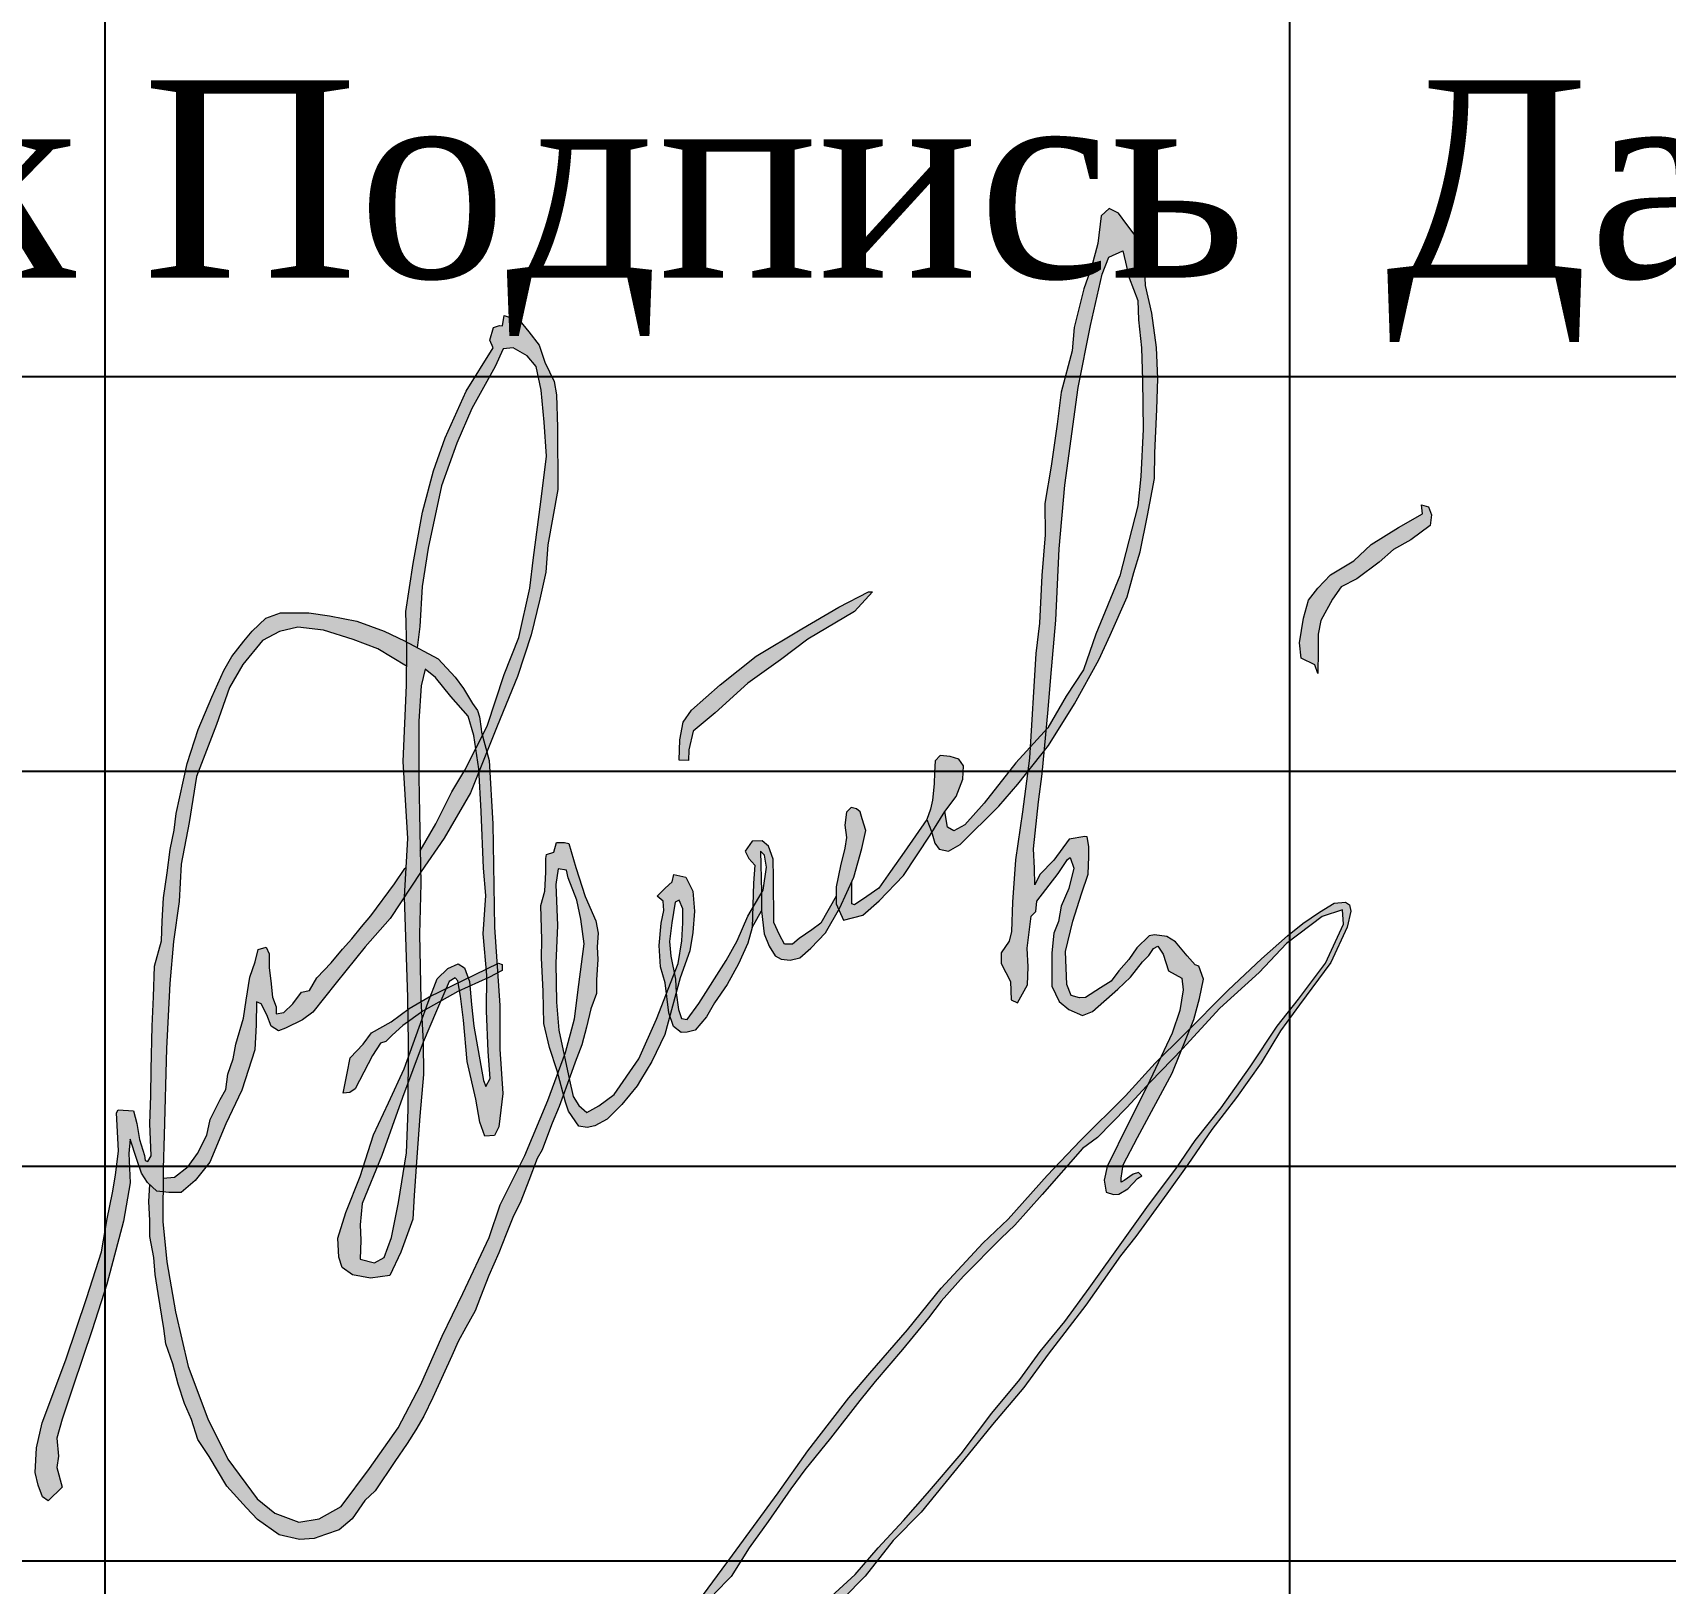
# Model space of a CAD drawing. Header units: millimetres. Extents: x 3380 to 11503, y -2610 to -1453.
# Drawn here: x 9680.41 to 9701.08, y -1730.09 to -1710.45 of the extents above; entities that cross this region are included whole.
import ezdxf
from ezdxf.enums import TextEntityAlignment as Align

# ---------------------------------------------------------------- set-up
doc = ezdxf.new("R2010")
doc.units = ezdxf.units.MM
doc.layers.add('ГЛ_Штамп', color=7, linetype='Continuous')
doc.layers.add('ГЛ_Штамп_Текст', color=7, linetype='Continuous')
doc.styles.add('ГеологияШтамп', font='times.ttf')

# ---------------------------------------------------------------- blocks, each defined once
blk = doc.blocks.new('ГЛ_форма3')
at = {"layer": 'ГЛ_Штамп'}
for p, q in [((-145, 55), (-145, 0)), ((-130, 55), (-130, 0)), ((-185, 30), (0, 30)), ((-185, 25), (-120, 25)), ((-185, 20), (-120, 20)), ((-185, 15), (-120, 15))]:
    blk.add_line(p, q, dxfattribs=at)
at = {"layer": 'ГЛ_Штамп_Текст', "style": 'ГеологияШтамп', "oblique": 0.8}
blk.add_text('№док', height=2.5, dxfattribs=at).set_placement((-149.993, 32.5), align=Align.MIDDLE_CENTER)
at = {"layer": 'ГЛ_Штамп_Текст', "style": 'ГеологияШтамп'}
for s, p in [('Подпись', (-137.537, 32.5)), ('Дата', (-125, 32.5))]:
    blk.add_text(s, height=2.5, dxfattribs=at).set_placement(p, align=Align.MIDDLE_CENTER)
at = {"layer": 'ГЛ_Штамп_Текст', "style": 'ГеологияШтамп', "flags": 8}
for tag, height, p in [('Проект', 4, (-60, 50)), ('НаимПроекта1', 3, (-60, 41)), ('НаимПроекта2', 3, (-60, 35)), ('Альбом1', 2.8, (-85.109, 27.5)), ('Альбом2', 2.8, (-85.109, 22.5)), ('СТ', 3, (-42.5, 20.252)), ('Лист', 3, (-27.5, 20.252)), ('Лис-в', 3, (-10, 20.252)), ('Альбом3', 2.8, (-85.109, 17.5)), ('НаимЛист1', 2.8, (-85.109, 12.5)), ('НаимЛист2', 2.8, (-85.109, 7.5)), ('НаимЛист3', 2.8, (-85.109, 2.5))]:
    blk.add_attdef(tag, text='', height=height, dxfattribs=at).set_placement(p, align=Align.MIDDLE_CENTER)
at = {"layer": 'ГЛ_Штамп_Текст', "style": 'ГеологияШтамп', "width": 0.9, "flags": 8}
for tag, p in [('Надпись1', (-184.365, 22.5)), ('ФИО_1', (-164.87, 22.5)), ('Надпись2', (-184.365, 17.5)), ('ФИО_2', (-164.87, 17.5)), ('Надпись3', (-184.365, 12.5)), ('ФИО_3', (-164.87, 12.5)), ('Надпись4', (-184.365, 7.5)), ('ФИО_4', (-164.87, 7.5)), ('Надпись5', (-184.365, 2.5)), ('ФИО_5', (-164.87, 2.5))]:
    blk.add_attdef(tag, text='', height=2.5, dxfattribs=at).set_placement(p, align=Align.MIDDLE_LEFT)

msp = doc.modelspace()

# ---------------------------------------------------------------- hatches: boundary and pattern name
at = {"lineweight": 0, "ltscale": 10}
h = msp.add_hatch(color=164, dxfattribs=at)
h.dxf.hatch_style = 1
h.paths.add_polyline_path([(9681.161, -1726.88), (9681.348, -1726.303), (9681.558, -1725.503), (9681.645, -1725.02), (9681.628, -1724.647), (9681.645, -1724.466), (9681.727, -1724.723), (9681.785, -1724.897), (9681.861, -1725.014), (9681.983, -1725.124), (9682.06, -1725.133), (9682.06, -1724.837), (9682.072, -1724.415), (9682.102, -1723.317), (9682.144, -1722.493), (9682.192, -1721.963), (9682.265, -1721.454), (9682.289, -1720.985), (9682.391, -1720.456), (9682.484, -1719.874), (9682.737, -1719.216), (9682.903, -1718.744), (9683.071, -1718.456), (9683.317, -1718.15), (9683.534, -1718.036), (9683.768, -1717.982), (9684.093, -1718.018), (9684.465, -1718.138), (9684.778, -1718.258), (9685.143, -1718.475), (9685.145, -1718.254), (9685.143, -1718.17), (9685.117, -1718.156), (9684.857, -1718.034), (9684.511, -1717.905), (9684.165, -1717.837), (9683.907, -1717.798), (9683.548, -1717.802), (9683.362, -1717.866), (9683.189, -1718.034), (9683.082, -1718.159), (9682.929, -1718.351), (9682.831, -1718.532), (9682.677, -1718.868), (9682.506, -1719.276), (9682.366, -1719.709), (9682.224, -1720.34), (9682.2, -1720.552), (9682.148, -1720.798), (9682.111, -1721.094), (9682.064, -1721.409), (9682.049, -1721.707), (9682.042, -1721.953), (9681.95, -1722.273), (9681.94, -1722.663), (9681.924, -1723.035), (9681.91, -1723.582), (9681.904, -1723.919), (9681.893, -1724.267), (9681.91, -1724.676), (9681.869, -1724.749), (9681.835, -1724.735), (9681.824, -1724.673), (9681.762, -1724.47), (9681.728, -1724.267), (9681.686, -1724.109), (9681.49, -1724.095), (9681.47, -1724.133), (9681.495, -1724.614), (9681.457, -1724.921), (9681.418, -1725.145), (9681.352, -1725.475), (9681.281, -1725.891), (9681.094, -1726.469), (9680.831, -1727.26), (9680.529, -1728.059), (9680.458, -1728.377), (9680.441, -1728.689), (9680.48, -1728.848), (9680.534, -1728.996), (9680.606, -1729.045), (9680.781, -1728.875), (9680.717, -1728.624), (9680.735, -1728.479), (9680.717, -1728.252), (9680.782, -1728.013), (9680.922, -1727.596)])
h.paths.add_polyline_path([(9682.216, -1726.651), (9682.108, -1726.019), (9682.059, -1725.508), (9682.06, -1725.133), (9681.983, -1725.124), (9681.892, -1725.042), (9681.881, -1725.257), (9681.892, -1725.496), (9681.892, -1725.7), (9681.943, -1725.964), (9681.958, -1726.18), (9681.997, -1726.419), (9682.07, -1726.864), (9682.097, -1727.057), (9682.182, -1727.311), (9682.251, -1727.569), (9682.333, -1727.814), (9682.418, -1728.018), (9682.499, -1728.269), (9682.642, -1728.484), (9682.867, -1728.859), (9683.118, -1729.133), (9683.257, -1729.283), (9683.53, -1729.476), (9683.789, -1729.537), (9683.974, -1729.522), (9684.117, -1729.472), (9684.291, -1729.414), (9684.453, -1729.275), (9684.615, -1729.044), (9684.746, -1728.921), (9684.994, -1728.549), (9685.152, -1728.321), (9685.26, -1728.148), (9685.36, -1727.975), (9685.476, -1727.739), (9685.715, -1727.209), (9685.797, -1727.028), (9685.893, -1726.85), (9686.013, -1726.638), (9686.078, -1726.461), (9686.182, -1726.191), (9686.31, -1725.904), (9686.403, -1725.668), (9686.488, -1725.456), (9686.588, -1725.252), (9686.692, -1724.99), (9686.797, -1724.711), (9686.859, -1724.599), (9686.928, -1724.421), (9686.986, -1724.263), (9687.075, -1724.051), (9687.13, -1723.898), (9687.059, -1723.626), (9686.931, -1723.975), (9686.641, -1724.671), (9686.327, -1725.297), (9686.189, -1725.712), (9685.857, -1726.419), (9685.592, -1726.961), (9685.321, -1727.581), (9685.036, -1728.12), (9684.675, -1728.637), (9684.313, -1729.118), (9684.036, -1729.275), (9683.777, -1729.317), (9683.476, -1729.203), (9683.253, -1729.022), (9682.879, -1728.52), (9682.626, -1728.008), (9682.379, -1727.347)])
h.paths.add_polyline_path([(9683.22, -1723.333), (9683.238, -1723.019), (9683.243, -1722.728), (9683.302, -1722.751), (9683.372, -1722.891), (9683.43, -1723.036), (9683.523, -1723.095), (9683.611, -1723.06), (9683.826, -1722.955), (9683.956, -1722.859), (9684.253, -1722.487), (9684.62, -1722.032), (9684.935, -1721.671), (9685.117, -1721.394), (9685.137, -1721.019), (9685.122, -1721.037), (9684.989, -1721.232), (9684.691, -1721.639), (9684.57, -1721.776), (9684.449, -1721.928), (9684.332, -1722.06), (9684.188, -1722.232), (9684.005, -1722.423), (9683.915, -1722.582), (9683.814, -1722.606), (9683.704, -1722.75), (9683.587, -1722.863), (9683.49, -1722.878), (9683.49, -1722.789), (9683.447, -1722.668), (9683.423, -1722.461), (9683.404, -1722.294), (9683.404, -1722.119), (9683.365, -1722.033), (9683.264, -1722.064), (9683.224, -1722.221), (9683.158, -1722.416), (9683.111, -1722.704), (9683.08, -1722.934), (9682.98, -1723.262), (9682.946, -1723.447), (9682.88, -1723.644), (9682.853, -1723.835), (9682.783, -1723.963), (9682.658, -1724.216), (9682.615, -1724.414), (9682.495, -1724.648), (9682.378, -1724.811), (9682.205, -1724.947), (9682.06, -1724.959), (9682.06, -1725.133), (9682.135, -1725.142), (9682.287, -1725.142), (9682.467, -1724.99), (9682.654, -1724.758), (9682.853, -1724.271), (9683.057, -1723.846)], flags=17)
h.paths.add_polyline_path([(9685.299, -1719.881), (9685.299, -1719.454), (9685.299, -1719.17), (9685.329, -1718.725), (9685.376, -1718.512), (9685.507, -1718.618), (9685.702, -1718.861), (9685.922, -1719.11), (9685.993, -1719.353), (9686.018, -1719.517), (9686.102, -1719.352), (9686.091, -1719.312), (9686.089, -1719.27), (9686.065, -1719.119), (9686.04, -1719.037), (9685.978, -1718.948), (9685.863, -1718.757), (9685.757, -1718.613), (9685.544, -1718.383), (9685.143, -1718.17), (9685.145, -1718.254), (9685.14, -1718.714), (9685.099, -1719.683), (9685.157, -1720.656), (9685.117, -1721.394), (9685.32, -1721.084), (9685.305, -1720.337)])
h.paths.add_polyline_path([(9686.691, -1714.24), (9686.575, -1714.101), (9686.377, -1714.036), (9686.359, -1714.165), (9686.318, -1714.159), (9686.243, -1714.188), (9686.196, -1714.345), (9686.237, -1714.444), (9685.899, -1714.991), (9685.63, -1715.582), (9685.484, -1716.002), (9685.344, -1716.526), (9685.227, -1717.174), (9685.134, -1717.785), (9685.143, -1718.17), (9685.278, -1718.242), (9685.309, -1717.973), (9685.339, -1717.468), (9685.417, -1716.982), (9685.586, -1716.193), (9685.778, -1715.652), (9685.97, -1715.214), (9686.265, -1714.68), (9686.367, -1714.457), (9686.493, -1714.445), (9686.668, -1714.547), (9686.782, -1714.68), (9686.848, -1714.98), (9686.884, -1715.384), (9686.914, -1715.816), (9686.842, -1716.393), (9686.751, -1717.099), (9686.703, -1717.489), (9686.565, -1718.113), (9686.379, -1718.582), (9686.162, -1719.234), (9686.102, -1719.352), (9686.158, -1719.561), (9686.289, -1719.236), (9686.545, -1718.607), (9686.72, -1718.077), (9686.831, -1717.626), (9686.907, -1717.283), (9686.93, -1716.939), (9687.059, -1716.238), (9687.053, -1715.451), (9687.041, -1715.038), (9687.012, -1714.869), (9686.895, -1714.625), (9686.82, -1714.409)])
h.paths.add_polyline_path([(9686.06, -1719.805), (9686.058, -1719.774), (9686.018, -1719.517), (9685.879, -1719.792), (9685.717, -1720.068), (9685.513, -1720.471), (9685.314, -1720.813), (9685.32, -1721.084), (9685.326, -1721.074), (9685.618, -1720.655), (9685.95, -1720.078)], flags=17)
h.paths.add_polyline_path([(9686.102, -1719.352), (9686.018, -1719.517), (9686.058, -1719.774), (9686.06, -1719.805), (9686.158, -1719.561)])
h.paths.add_polyline_path([(9686.235, -1720.473), (9686.187, -1719.669), (9686.158, -1719.561), (9686.06, -1719.805), (9686.088, -1720.316), (9686.117, -1721.035), (9686.147, -1721.379), (9686.111, -1721.864), (9686.152, -1722.312), (9686.288, -1722.246), (9686.257, -1721.779)])
h.paths.add_polyline_path([(9685.305, -1721.869), (9685.323, -1721.229), (9685.32, -1721.084), (9685.117, -1721.394), (9685.116, -1721.398), (9685.157, -1722.67), (9685.16, -1722.819), (9685.175, -1722.809), (9685.324, -1722.723), (9685.323, -1722.701)])
h.paths.add_polyline_path([(9685.096, -1723.028), (9685.164, -1722.979), (9685.16, -1722.819), (9684.947, -1722.98), (9684.699, -1723.119), (9684.592, -1723.264), (9684.428, -1723.437), (9684.389, -1723.631), (9684.338, -1723.884), (9684.424, -1723.876), (9684.491, -1723.829), (9684.71, -1723.406), (9684.814, -1723.251), (9684.881, -1723.227), (9684.961, -1723.147)])
h.paths.add_polyline_path([(9685.332, -1722.856), (9685.324, -1722.723), (9685.175, -1722.809), (9685.16, -1722.819), (9685.164, -1722.979)])
h.paths.add_polyline_path([(9685.417, -1722.731), (9685.446, -1722.654), (9685.428, -1722.663), (9685.324, -1722.723), (9685.332, -1722.856), (9685.347, -1722.845), (9685.383, -1722.825)])
h.paths.add_polyline_path([(9685.642, -1722.559), (9685.446, -1722.654), (9685.417, -1722.731), (9685.383, -1722.825), (9685.574, -1722.718)])
h.paths.add_polyline_path([(9685.681, -1722.469), (9685.758, -1722.421), (9685.79, -1722.461), (9685.795, -1722.485), (9685.921, -1722.424), (9685.874, -1722.298), (9685.797, -1722.245), (9685.666, -1722.304), (9685.53, -1722.435), (9685.446, -1722.654), (9685.642, -1722.559)])
h.paths.add_polyline_path([(9685.939, -1722.47), (9685.921, -1722.424), (9685.795, -1722.485), (9685.814, -1722.585), (9685.944, -1722.527)])
h.paths.add_polyline_path([(9686.158, -1722.431), (9686.159, -1722.388), (9686.152, -1722.312), (9685.921, -1722.424), (9685.939, -1722.47), (9685.944, -1722.527)])
h.paths.add_polyline_path([(9686.288, -1722.246), (9686.152, -1722.312), (9686.159, -1722.388), (9686.158, -1722.431), (9686.182, -1722.42), (9686.296, -1722.36)])
h.paths.add_polyline_path([(9686.353, -1722.253), (9686.306, -1722.237), (9686.288, -1722.246), (9686.296, -1722.36), (9686.353, -1722.329)])
h.paths.add_polyline_path([(9685.814, -1722.585), (9685.795, -1722.485), (9685.642, -1722.559), (9685.574, -1722.718), (9685.792, -1722.595)])
h.paths.add_polyline_path([(9685.337, -1722.953), (9685.332, -1722.856), (9685.164, -1722.979), (9685.169, -1723.253), (9685.168, -1723.423)])
h.paths.add_polyline_path([(9685.354, -1723.239), (9685.337, -1722.953), (9685.168, -1723.423), (9685.166, -1723.746)])
h.paths.add_polyline_path([(9685.521, -1722.839), (9685.574, -1722.718), (9685.383, -1722.825), (9685.337, -1722.953), (9685.354, -1723.239)])
h.paths.add_polyline_path([(9686.363, -1723.889), (9686.323, -1723.325), (9686.323, -1722.771), (9686.296, -1722.36), (9686.182, -1722.42), (9686.158, -1722.431), (9686.153, -1722.839), (9686.177, -1723.354), (9686.2, -1723.698), (9686.147, -1723.799), (9686.117, -1723.722), (9685.993, -1723.033), (9685.963, -1722.761), (9685.944, -1722.527), (9685.814, -1722.585), (9685.827, -1722.654), (9685.862, -1722.958), (9685.908, -1723.481), (9686.018, -1723.958), (9686.07, -1724.251), (9686.133, -1724.429), (9686.254, -1724.418), (9686.311, -1724.308)])
h.paths.add_polyline_path([(9685.238, -1725.178), (9685.273, -1724.693), (9685.309, -1724.173), (9685.355, -1723.645), (9685.354, -1723.239), (9685.166, -1723.746), (9685.163, -1724.094), (9685.14, -1724.641), (9685.041, -1725.27), (9684.953, -1725.712), (9684.86, -1725.963), (9684.738, -1726.033), (9684.557, -1725.986), (9684.563, -1725.747), (9684.557, -1725.549), (9684.58, -1725.282), (9684.831, -1724.674), (9685.093, -1723.94), (9685.166, -1723.746), (9685.168, -1723.423), (9685.113, -1723.575), (9684.912, -1724.007), (9684.723, -1724.409), (9684.557, -1724.938), (9684.373, -1725.393), (9684.272, -1725.718), (9684.284, -1725.961), (9684.326, -1726.091), (9684.456, -1726.186), (9684.687, -1726.227), (9684.93, -1726.191), (9685.072, -1725.896), (9685.22, -1725.479)])
h.paths.add_polyline_path([(9687.546, -1722.448), (9687.565, -1722.19), (9687.557, -1722.028), (9687.569, -1721.859), (9687.538, -1721.701), (9687.402, -1721.394), (9687.287, -1721.024), (9687.198, -1720.723), (9687.144, -1720.708), (9687.04, -1720.708), (9687.009, -1720.831), (9686.916, -1720.862), (9686.905, -1720.912), (9686.905, -1721.083), (9686.893, -1721.326), (9686.843, -1721.507), (9686.855, -1721.941), (9686.851, -1722.168), (9686.87, -1722.597), (9686.882, -1723.002), (9686.951, -1723.306), (9687.051, -1723.599), (9687.059, -1723.626), (9687.138, -1723.409), (9687.07, -1723.087), (9687.04, -1722.729), (9687.033, -1722.236), (9687.052, -1721.761), (9687.033, -1721.241), (9687.063, -1721.041), (9687.169, -1721.06), (9687.19, -1721.157), (9687.298, -1721.439), (9687.347, -1721.68), (9687.389, -1721.993), (9687.322, -1722.507), (9687.268, -1722.941), (9687.153, -1723.368), (9687.138, -1723.409), (9687.2, -1723.702), (9687.229, -1723.622), (9687.275, -1723.491), (9687.36, -1723.271), (9687.422, -1723.048), (9687.476, -1722.814), (9687.546, -1722.622)])
h.paths.add_polyline_path([(9687.138, -1723.409), (9687.059, -1723.626), (9687.13, -1723.898), (9687.2, -1723.702)])
h.paths.add_polyline_path([(9687.866, -1724.025), (9688.063, -1723.791), (9688.106, -1723.718), (9688.248, -1723.483), (9688.414, -1723.14), (9688.477, -1722.908), (9688.462, -1722.865), (9688.432, -1722.621), (9688.305, -1722.947), (9688.085, -1723.449), (9687.771, -1723.899), (9687.578, -1724.043), (9687.423, -1724.126), (9687.325, -1724.039), (9687.253, -1723.925), (9687.204, -1723.718), (9687.2, -1723.702), (9687.13, -1723.898), (9687.156, -1723.998), (9687.191, -1724.113), (9687.322, -1724.302), (9687.43, -1724.318), (9687.526, -1724.298), (9687.681, -1724.214)])
h.paths.add_polyline_path([(9688.546, -1722.438), (9688.531, -1722.365), (9688.432, -1722.621), (9688.462, -1722.865), (9688.477, -1722.908), (9688.557, -1722.61)])
h.paths.add_polyline_path([(9688.766, -1721.326), (9688.677, -1721.149), (9688.527, -1721.114), (9688.504, -1721.207), (9688.415, -1721.288), (9688.315, -1721.388), (9688.392, -1721.45), (9688.4, -1721.569), (9688.365, -1721.731), (9688.342, -1722.014), (9688.357, -1722.283), (9688.415, -1722.484), (9688.432, -1722.621), (9688.531, -1722.365), (9688.489, -1722.149), (9688.47, -1721.963), (9688.5, -1721.728), (9688.542, -1721.466), (9688.595, -1721.439), (9688.641, -1721.549), (9688.641, -1721.724), (9688.629, -1721.952), (9688.58, -1722.241), (9688.531, -1722.365), (9688.546, -1722.438), (9688.557, -1722.61), (9688.608, -1722.421), (9688.728, -1722.082), (9688.766, -1721.85), (9688.789, -1721.577)])
h.paths.add_polyline_path([(9689.203, -1722.506), (9689.346, -1722.244), (9689.461, -1721.982), (9689.519, -1721.785), (9689.526, -1721.534), (9689.462, -1721.64), (9689.329, -1721.956), (9689.188, -1722.203), (9688.842, -1722.749), (9688.694, -1722.951), (9688.622, -1722.939), (9688.584, -1722.822), (9688.557, -1722.61), (9688.477, -1722.908), (9688.523, -1723.039), (9688.62, -1723.116), (9688.697, -1723.112), (9688.797, -1723.085), (9688.94, -1722.915), (9689.04, -1722.738)])
h.paths.add_polyline_path([(9689.625, -1720.819), (9689.674, -1720.868), (9689.701, -1721.02), (9689.659, -1721.313), (9689.636, -1721.351), (9689.636, -1721.576), (9689.671, -1721.865), (9689.735, -1722.021), (9689.809, -1722.142), (9689.886, -1722.187), (9690, -1722.199), (9690.122, -1722.171), (9690.26, -1722.049), (9690.447, -1721.851), (9690.613, -1721.557), (9690.58, -1721.487), (9690.58, -1721.388), (9690.385, -1721.73), (9690.273, -1721.815), (9690.114, -1721.923), (9690.03, -1721.996), (9689.929, -1721.996), (9689.864, -1721.877), (9689.79, -1721.723), (9689.786, -1721.156), (9689.785, -1720.92), (9689.724, -1720.755), (9689.643, -1720.689), (9689.519, -1720.693), (9689.43, -1720.82), (9689.477, -1720.913), (9689.55, -1720.997), (9689.535, -1721.225), (9689.526, -1721.534), (9689.636, -1721.351), (9689.636, -1721.332)])
h.paths.add_polyline_path([(9690.905, -1720.786), (9690.958, -1720.557), (9690.912, -1720.408), (9690.886, -1720.321), (9690.84, -1720.283), (9690.771, -1720.267), (9690.71, -1720.324), (9690.691, -1720.488), (9690.71, -1720.644), (9690.691, -1720.782), (9690.634, -1721.006), (9690.58, -1721.27), (9690.58, -1721.487), (9690.613, -1721.557), (9690.626, -1721.534), (9690.806, -1721.149)])
h.paths.add_polyline_path([(9691.126, -1721.446), (9691.432, -1721.126), (9691.772, -1720.614), (9691.791, -1720.583), (9691.787, -1720.571), (9691.73, -1720.419), (9691.443, -1720.832), (9691.271, -1721.078), (9691.123, -1721.287), (9690.969, -1721.391), (9690.815, -1721.496), (9690.778, -1721.484), (9690.778, -1721.207), (9690.626, -1721.534), (9690.613, -1721.557), (9690.676, -1721.694), (9690.92, -1721.629)])
h.paths.add_polyline_path([(9692.184, -1719.908), (9692.192, -1719.736), (9692.135, -1719.652), (9692.024, -1719.618), (9691.898, -1719.607), (9691.833, -1719.675), (9691.825, -1719.824), (9691.822, -1719.965), (9691.799, -1720.171), (9691.776, -1720.285), (9691.73, -1720.419), (9691.787, -1720.571), (9691.791, -1720.583), (9691.959, -1720.316), (9692.1, -1720.125)])
h.paths.add_polyline_path([(9692.642, -1720.247), (9692.883, -1719.969), (9693.008, -1719.809), (9693.03, -1719.639), (9693.038, -1719.499), (9692.856, -1719.699), (9692.453, -1720.209), (9692.208, -1720.484), (9692.07, -1720.562), (9691.992, -1720.513), (9691.959, -1720.316), (9691.791, -1720.583), (9691.829, -1720.716), (9691.886, -1720.792), (9692.005, -1720.819), (9692.15, -1720.735)])
h.paths.add_polyline_path([(9693.24, -1719.278), (9693.038, -1719.499), (9693.03, -1719.639), (9693.008, -1719.809), (9693.216, -1719.546)])
h.paths.add_polyline_path([(9694.262, -1712.88), (9694.155, -1712.738), (9694.037, -1712.681), (9693.934, -1712.773), (9693.892, -1713.123), (9693.812, -1713.421), (9693.716, -1713.695), (9693.594, -1714.185), (9693.567, -1714.482), (9693.43, -1715.007), (9693.38, -1715.411), (9693.303, -1715.941), (9693.223, -1716.416), (9693.229, -1716.813), (9693.187, -1717.328), (9693.156, -1717.931), (9693.107, -1718.315), (9693.038, -1719.499), (9693.24, -1719.278), (9693.263, -1719.023), (9693.3, -1718.613), (9693.361, -1717.891), (9693.406, -1716.99), (9693.475, -1716.185), (9693.643, -1714.945), (9693.8, -1714.16), (9693.947, -1713.51), (9694.035, -1713.294), (9694.212, -1713.216), (9694.291, -1713.559), (9694.399, -1713.844), (9694.409, -1714.089), (9694.448, -1714.443), (9694.458, -1714.855), (9694.468, -1715.473), (9694.438, -1716.072), (9694.399, -1716.445), (9694.173, -1717.333), (9693.868, -1718.069), (9693.711, -1718.521), (9693.495, -1718.855), (9693.259, -1719.257), (9693.24, -1719.278), (9693.216, -1719.546), (9693.269, -1719.48), (9693.597, -1718.952), (9693.907, -1718.395), (9694.048, -1718.082), (9694.266, -1717.596), (9694.35, -1717.291), (9694.43, -1717.028), (9694.522, -1716.569), (9694.613, -1716.099), (9694.617, -1715.775), (9694.64, -1715.225), (9694.652, -1714.831), (9694.636, -1714.439), (9694.579, -1714.006), (9694.499, -1713.656), (9694.484, -1713.357), (9694.404, -1713.071)])
h.paths.add_polyline_path([(9696.865, -1717.627), (9696.975, -1717.472), (9697.174, -1717.37), (9697.457, -1717.158), (9697.637, -1716.997), (9697.856, -1716.875), (9698.1, -1716.695), (9698.12, -1716.56), (9698.081, -1716.457), (9697.991, -1716.432), (9698.004, -1716.547), (9697.702, -1716.721), (9697.354, -1716.935), (9697.135, -1717.14), (9696.839, -1717.32), (9696.678, -1717.487), (9696.562, -1717.641), (9696.498, -1717.866), (9696.447, -1718.181), (9696.466, -1718.374), (9696.64, -1718.457), (9696.678, -1718.567), (9696.685, -1718.282), (9696.685, -1718.07), (9696.717, -1717.897)])
h.paths.add_polyline_path([(9689.877, -1718.396), (9690.223, -1718.133), (9690.812, -1717.782), (9691.043, -1717.532), (9690.991, -1717.532), (9690.614, -1717.73), (9690.145, -1718.001), (9689.569, -1718.347), (9689.114, -1718.711), (9688.749, -1719.031), (9688.646, -1719.185), (9688.602, -1719.408), (9688.595, -1719.664), (9688.711, -1719.669), (9688.718, -1719.534), (9688.769, -1719.298), (9689.051, -1719.067), (9689.461, -1718.69)])
h.paths.add_polyline_path([(9693.122, -1721.453), (9693.392, -1721.102), (9693.508, -1720.925), (9693.545, -1720.9), (9693.588, -1721.035), (9693.527, -1721.292), (9693.429, -1721.513), (9693.398, -1721.709), (9693.337, -1721.856), (9693.312, -1722.107), (9693.312, -1722.529), (9693.405, -1722.721), (9693.527, -1722.825), (9693.699, -1722.898), (9693.828, -1722.849), (9694.146, -1722.568), (9694.306, -1722.415), (9694.459, -1722.219), (9694.539, -1722.139), (9694.6, -1722.053), (9694.655, -1722.023), (9694.723, -1722.121), (9694.79, -1722.335), (9694.956, -1722.427), (9694.974, -1722.574), (9694.931, -1722.837), (9694.833, -1723.125), (9694.52, -1723.794), (9694.287, -1724.254), (9694.011, -1724.813), (9693.974, -1724.984), (9693.999, -1725.138), (9694.091, -1725.168), (9694.158, -1725.162), (9694.275, -1725.095), (9694.397, -1724.966), (9694.452, -1724.929), (9694.41, -1724.887), (9694.342, -1724.911), (9694.226, -1724.991), (9694.189, -1725.009), (9694.189, -1724.96), (9694.213, -1724.789), (9694.397, -1724.446), (9694.833, -1723.63), (9695.109, -1722.95), (9695.183, -1722.685), (9695.232, -1722.44), (9695.171, -1722.274), (9695.128, -1722.256), (9695.024, -1722.146), (9694.876, -1721.968), (9694.766, -1721.901), (9694.613, -1721.876), (9694.545, -1721.889), (9694.386, -1722.042), (9694.288, -1722.189), (9694.159, -1722.336), (9694.061, -1722.464), (9693.926, -1722.55), (9693.736, -1722.672), (9693.663, -1722.678), (9693.558, -1722.648), (9693.503, -1722.507), (9693.485, -1722.091), (9693.576, -1721.703), (9693.687, -1721.36), (9693.772, -1721.109), (9693.779, -1720.888), (9693.779, -1720.76), (9693.76, -1720.637), (9693.729, -1720.631), (9693.533, -1720.668), (9693.337, -1720.931), (9693.159, -1721.115), (9693.098, -1721.244), (9693.092, -1721.035), (9693.08, -1720.79), (9693.141, -1720.194), (9693.19, -1719.839), (9693.216, -1719.546), (9693.008, -1719.809), (9692.942, -1720.322), (9692.852, -1720.929), (9692.815, -1721.463), (9692.803, -1721.837), (9692.772, -1721.959), (9692.668, -1722.106), (9692.668, -1722.241), (9692.79, -1722.468), (9692.797, -1722.702), (9692.876, -1722.739), (9693.005, -1722.512), (9693.011, -1722.285), (9692.999, -1722.047), (9693.048, -1721.642), (9693.109, -1721.581)])
h = msp.add_hatch(color=164, dxfattribs=at)
h.dxf.hatch_style = 1
h.paths.add_polyline_path([(9689.636, -1721.351), (9689.526, -1721.534), (9689.519, -1721.785), (9689.636, -1721.576)])
at = {"lineweight": 20, "true_color": 0x22346e}
h = msp.add_hatch(color=159, dxfattribs=at)
h.dxf.hatch_style = 1
h.paths.add_polyline_path([(9689.512, -1731.487), (9689.915, -1731.112), (9690.39, -1730.565), (9690.95, -1730.002), (9691.302, -1729.548), (9691.656, -1729.188), (9692.254, -1728.458), (9692.561, -1728.078), (9692.956, -1727.612), (9693.265, -1727.19), (9693.74, -1726.57), (9694.18, -1725.943), (9694.373, -1725.697), (9694.766, -1725.16), (9695.035, -1724.785), (9695.335, -1724.344), (9695.651, -1723.939), (9695.96, -1723.501), (9696.207, -1723.095), (9696.447, -1722.765), (9696.844, -1722.228), (9697.051, -1721.783), (9697.095, -1721.579), (9697.078, -1721.498), (9697.031, -1721.464), (9696.884, -1721.476), (9696.701, -1721.589), (9696.49, -1721.734), (9696.294, -1721.891), (9695.964, -1722.181), (9695.545, -1722.58), (9694.982, -1723.144), (9694.618, -1723.504), (9694.245, -1723.915), (9693.675, -1724.482), (9693.252, -1724.928), (9692.758, -1725.477), (9692.439, -1725.785), (9691.91, -1726.353), (9691.486, -1726.88), (9691.007, -1727.429), (9690.74, -1727.742), (9690.222, -1728.414), (9689.849, -1728.943), (9689.268, -1729.736), (9688.389, -1730.923), (9688.17, -1731.21), (9688.174, -1731.251), (9688.164, -1731.391), (9688.18, -1731.368), (9688.513, -1730.975), (9688.737, -1730.635), (9689.035, -1730.223), (9689.253, -1730.003), (9689.48, -1729.642), (9689.722, -1729.307), (9690.008, -1728.896), (9690.183, -1728.654), (9690.508, -1728.252), (9690.881, -1727.777), (9691.073, -1727.533), (9691.419, -1727.128), (9691.75, -1726.727), (9691.91, -1726.517), (9692.192, -1726.201), (9692.672, -1725.718), (9692.845, -1725.553), (9693.188, -1725.167), (9693.698, -1724.583), (9693.889, -1724.444), (9694.262, -1724.064), (9694.561, -1723.738), (9694.966, -1723.321), (9695.44, -1722.806), (9695.935, -1722.354), (9696.282, -1721.989), (9696.734, -1721.646), (9696.993, -1721.561), (9697.006, -1721.742), (9696.777, -1722.237), (9696.436, -1722.691), (9696.164, -1723.036), (9695.823, -1723.548), (9695.456, -1724.067), (9695.128, -1724.481), (9694.88, -1724.842), (9694.534, -1725.301), (9694.238, -1725.716), (9693.785, -1726.353), (9693.474, -1726.776), (9693.164, -1727.155), (9692.906, -1727.509), (9692.554, -1727.934), (9692.163, -1728.449), (9691.736, -1728.951), (9691.433, -1729.294), (9691.111, -1729.643), (9690.82, -1729.978), (9690.519, -1730.259), (9690.218, -1730.594), (9689.984, -1730.879), (9689.697, -1731.214), (9689.315, -1731.532), (9689.089, -1731.782), (9688.785, -1732.133), (9688.358, -1732.609), (9688.089, -1732.872), (9687.791, -1733.178), (9687.54, -1733.467), (9687.325, -1733.685), (9687.08, -1733.911), (9687.035, -1733.956), (9687.156, -1733.945), (9687.222, -1733.928), (9687.346, -1733.802), (9687.558, -1733.594), (9687.999, -1733.131), (9688.32, -1732.806), (9688.955, -1732.13)])

# ---------------------------------------------------------------- linework, layer by layer
at = {"color": 164, "lineweight": 0, "ltscale": 10}
for points in [[(9685.143, -1718.475), (9684.778, -1718.258), (9684.465, -1718.138), (9684.093, -1718.018), (9683.768, -1717.982), (9683.534, -1718.036), (9683.317, -1718.15), (9683.071, -1718.456), (9682.903, -1718.744), (9682.737, -1719.216), (9682.484, -1719.874), (9682.391, -1720.456), (9682.289, -1720.985), (9682.265, -1721.454), (9682.192, -1721.963), (9682.144, -1722.493), (9682.102, -1723.317), (9682.072, -1724.415), (9682.06, -1724.837), (9682.059, -1725.508), (9682.108, -1726.019), (9682.216, -1726.651), (9682.379, -1727.347), (9682.626, -1728.008), (9682.879, -1728.52), (9683.253, -1729.022), (9683.476, -1729.203), (9683.777, -1729.317), (9684.036, -1729.275), (9684.313, -1729.118), (9684.675, -1728.637), (9685.036, -1728.12), (9685.321, -1727.581), (9685.592, -1726.961), (9685.857, -1726.419), (9686.189, -1725.712), (9686.327, -1725.297), (9686.641, -1724.671), (9686.931, -1723.975), (9687.153, -1723.368), (9687.268, -1722.941), (9687.322, -1722.507), (9687.389, -1721.993), (9687.347, -1721.68), (9687.298, -1721.439), (9687.19, -1721.157), (9687.169, -1721.06), (9687.063, -1721.041), (9687.033, -1721.241), (9687.052, -1721.761), (9687.033, -1722.236), (9687.04, -1722.729), (9687.07, -1723.087), (9687.204, -1723.718), (9687.253, -1723.925), (9687.325, -1724.039), (9687.423, -1724.126), (9687.578, -1724.043), (9687.771, -1723.899), (9688.085, -1723.449), (9688.305, -1722.947), (9688.58, -1722.241), (9688.629, -1721.952), (9688.641, -1721.724), (9688.641, -1721.549), (9688.595, -1721.439), (9688.542, -1721.466), (9688.5, -1721.728), (9688.47, -1721.963), (9688.489, -1722.149), (9688.546, -1722.438), (9688.557, -1722.613), (9688.584, -1722.822), (9688.622, -1722.939), (9688.694, -1722.951), (9688.842, -1722.749), (9689.188, -1722.203), (9689.329, -1721.956), (9689.462, -1721.64), (9689.659, -1721.313), (9689.701, -1721.02), (9689.674, -1720.868), (9689.625, -1720.819), (9689.636, -1721.332), (9689.636, -1721.576), (9689.671, -1721.865), (9689.735, -1722.021), (9689.809, -1722.142), (9689.886, -1722.187), (9690, -1722.199), (9690.122, -1722.171), (9690.26, -1722.049), (9690.447, -1721.851), (9690.626, -1721.534), (9690.806, -1721.149), (9690.905, -1720.786), (9690.958, -1720.557), (9690.912, -1720.408), (9690.886, -1720.321), (9690.84, -1720.283), (9690.771, -1720.267), (9690.71, -1720.324), (9690.691, -1720.488), (9690.71, -1720.644), (9690.691, -1720.782), (9690.634, -1721.006), (9690.58, -1721.27), (9690.58, -1721.487), (9690.676, -1721.694), (9690.92, -1721.629), (9691.126, -1721.446), (9691.432, -1721.126), (9691.772, -1720.614), (9691.959, -1720.316), (9692.1, -1720.125), (9692.184, -1719.908), (9692.192, -1719.736), (9692.135, -1719.652), (9692.024, -1719.618), (9691.898, -1719.607), (9691.833, -1719.675), (9691.825, -1719.824), (9691.822, -1719.965), (9691.799, -1720.171), (9691.776, -1720.285), (9691.73, -1720.419), (9691.787, -1720.571), (9691.829, -1720.716), (9691.886, -1720.792), (9692.005, -1720.819), (9692.15, -1720.735), (9692.642, -1720.247), (9692.883, -1719.969), (9693.269, -1719.48), (9693.597, -1718.952), (9693.907, -1718.395), (9694.048, -1718.082), (9694.266, -1717.596), (9694.35, -1717.291), (9694.43, -1717.028), (9694.522, -1716.569), (9694.613, -1716.099), (9694.617, -1715.775), (9694.64, -1715.225), (9694.652, -1714.831), (9694.636, -1714.439), (9694.579, -1714.006), (9694.499, -1713.656), (9694.484, -1713.357), (9694.404, -1713.071), (9694.262, -1712.88), (9694.155, -1712.738), (9694.037, -1712.681), (9693.934, -1712.773), (9693.892, -1713.123), (9693.812, -1713.421), (9693.716, -1713.695), (9693.594, -1714.185), (9693.567, -1714.482), (9693.43, -1715.007), (9693.38, -1715.411), (9693.303, -1715.941), (9693.223, -1716.416), (9693.229, -1716.813), (9693.187, -1717.328), (9693.156, -1717.931), (9693.107, -1718.315), (9693.03, -1719.639), (9692.942, -1720.322), (9692.852, -1720.929), (9692.815, -1721.463), (9692.803, -1721.837), (9692.772, -1721.959), (9692.668, -1722.106), (9692.668, -1722.241), (9692.79, -1722.468), (9692.797, -1722.702), (9692.876, -1722.739), (9693.005, -1722.512), (9693.011, -1722.285), (9692.999, -1722.047), (9693.048, -1721.642), (9693.109, -1721.581), (9693.122, -1721.453), (9693.392, -1721.102), (9693.508, -1720.925), (9693.545, -1720.9), (9693.545, -1720.9), (9693.588, -1721.035), (9693.527, -1721.292), (9693.429, -1721.513), (9693.398, -1721.709), (9693.337, -1721.856), (9693.312, -1722.107), (9693.312, -1722.529), (9693.405, -1722.721), (9693.527, -1722.825), (9693.699, -1722.898), (9693.828, -1722.849), (9694.146, -1722.568), (9694.306, -1722.415), (9694.459, -1722.219), (9694.539, -1722.139), (9694.6, -1722.053), (9694.655, -1722.023), (9694.723, -1722.121), (9694.79, -1722.335), (9694.956, -1722.427), (9694.974, -1722.574), (9694.931, -1722.837), (9694.833, -1723.125), (9694.52, -1723.794), (9694.287, -1724.254), (9694.011, -1724.813), (9693.974, -1724.984), (9693.999, -1725.138), (9694.091, -1725.168), (9694.158, -1725.162), (9694.275, -1725.095), (9694.397, -1724.966), (9694.452, -1724.929), (9694.41, -1724.887), (9694.342, -1724.911), (9694.226, -1724.991), (9694.189, -1725.009), (9694.189, -1724.96), (9694.213, -1724.789), (9694.397, -1724.446), (9694.833, -1723.63), (9695.109, -1722.95), (9695.183, -1722.685), (9695.232, -1722.44), (9695.171, -1722.274), (9695.128, -1722.256), (9695.024, -1722.146), (9694.876, -1721.968), (9694.766, -1721.901), (9694.613, -1721.876), (9694.545, -1721.889), (9694.386, -1722.042), (9694.288, -1722.189), (9694.159, -1722.336), (9694.061, -1722.464), (9693.926, -1722.55), (9693.736, -1722.672), (9693.663, -1722.678), (9693.558, -1722.648), (9693.503, -1722.507), (9693.485, -1722.091), (9693.576, -1721.703), (9693.687, -1721.36), (9693.772, -1721.109), (9693.779, -1720.888), (9693.779, -1720.76), (9693.76, -1720.637), (9693.729, -1720.631), (9693.533, -1720.668), (9693.337, -1720.931), (9693.159, -1721.115), (9693.098, -1721.244), (9693.092, -1721.035), (9693.08, -1720.79), (9693.141, -1720.194), (9693.19, -1719.839), (9693.263, -1719.023), (9693.3, -1718.613), (9693.361, -1717.891), (9693.406, -1716.99), (9693.475, -1716.185), (9693.643, -1714.945), (9693.8, -1714.16), (9693.947, -1713.51), (9694.035, -1713.294), (9694.212, -1713.216), (9694.291, -1713.559), (9694.399, -1713.844), (9694.409, -1714.089), (9694.448, -1714.443), (9694.458, -1714.855), (9694.468, -1715.473), (9694.438, -1716.072), (9694.399, -1716.445), (9694.173, -1717.333), (9693.868, -1718.069), (9693.711, -1718.521), (9693.495, -1718.855), (9693.259, -1719.257), (9692.856, -1719.699), (9692.453, -1720.209), (9692.208, -1720.484), (9692.07, -1720.562), (9691.992, -1720.513), (9691.959, -1720.316)], [(9680.781, -1728.875), (9680.606, -1729.045), (9680.534, -1728.996), (9680.48, -1728.848), (9680.441, -1728.689), (9680.458, -1728.377), (9680.529, -1728.059), (9680.831, -1727.26), (9681.094, -1726.469), (9681.281, -1725.891), (9681.352, -1725.475), (9681.418, -1725.145), (9681.457, -1724.921), (9681.495, -1724.614), (9681.47, -1724.133), (9681.49, -1724.095), (9681.686, -1724.109), (9681.728, -1724.267), (9681.762, -1724.47), (9681.824, -1724.673), (9681.835, -1724.735), (9681.869, -1724.749), (9681.91, -1724.676), (9681.893, -1724.267), (9681.904, -1723.919), (9681.91, -1723.582), (9681.924, -1723.035), (9681.94, -1722.663), (9681.95, -1722.273), (9682.042, -1721.953), (9682.049, -1721.707), (9682.064, -1721.409), (9682.111, -1721.094), (9682.148, -1720.798), (9682.2, -1720.552), (9682.224, -1720.34), (9682.366, -1719.709), (9682.506, -1719.276), (9682.677, -1718.868), (9682.831, -1718.532), (9682.929, -1718.351), (9683.082, -1718.159), (9683.189, -1718.034), (9683.362, -1717.866), (9683.548, -1717.802), (9683.907, -1717.798), (9684.165, -1717.837), (9684.511, -1717.905), (9684.857, -1718.034), (9685.117, -1718.156), (9685.544, -1718.383), (9685.757, -1718.613), (9685.863, -1718.757), (9685.978, -1718.948), (9686.04, -1719.037), (9686.065, -1719.119), (9686.089, -1719.27), (9686.091, -1719.312), (9686.187, -1719.669), (9686.235, -1720.473), (9686.257, -1721.779), (9686.323, -1722.771), (9686.323, -1723.325), (9686.363, -1723.889), (9686.311, -1724.308), (9686.254, -1724.418), (9686.133, -1724.429), (9686.07, -1724.251), (9686.018, -1723.958), (9685.908, -1723.481), (9685.862, -1722.958), (9685.827, -1722.654), (9685.79, -1722.461), (9685.758, -1722.421), (9685.681, -1722.469), (9685.521, -1722.839), (9685.354, -1723.239), (9685.093, -1723.94), (9684.831, -1724.674), (9684.58, -1725.282), (9684.557, -1725.549), (9684.563, -1725.747), (9684.557, -1725.986), (9684.738, -1726.033), (9684.86, -1725.963), (9684.953, -1725.712), (9685.041, -1725.27), (9685.14, -1724.641), (9685.163, -1724.094), (9685.169, -1723.253), (9685.157, -1722.67), (9685.116, -1721.398), (9685.157, -1720.656), (9685.099, -1719.683), (9685.14, -1718.714), (9685.145, -1718.254), (9685.134, -1717.785), (9685.227, -1717.174), (9685.344, -1716.526), (9685.484, -1716.002), (9685.63, -1715.582), (9685.899, -1714.991), (9686.237, -1714.444), (9686.196, -1714.345), (9686.243, -1714.188), (9686.318, -1714.159), (9686.359, -1714.165), (9686.377, -1714.036), (9686.575, -1714.101), (9686.691, -1714.24), (9686.82, -1714.409), (9686.895, -1714.625), (9687.012, -1714.869), (9687.041, -1715.038), (9687.053, -1715.451), (9687.059, -1716.238), (9686.93, -1716.939), (9686.907, -1717.283), (9686.831, -1717.626), (9686.72, -1718.077), (9686.545, -1718.607), (9686.289, -1719.236), (9685.95, -1720.078), (9685.618, -1720.655), (9685.326, -1721.074), (9684.935, -1721.671), (9684.62, -1722.032), (9684.253, -1722.487), (9683.956, -1722.859), (9683.826, -1722.955), (9683.611, -1723.06), (9683.523, -1723.095), (9683.43, -1723.036), (9683.372, -1722.891), (9683.302, -1722.751), (9683.243, -1722.728), (9683.238, -1723.019), (9683.22, -1723.333), (9683.057, -1723.846), (9682.853, -1724.271), (9682.654, -1724.758), (9682.467, -1724.99), (9682.287, -1725.142), (9682.135, -1725.142), (9681.983, -1725.124), (9681.861, -1725.014), (9681.785, -1724.897), (9681.727, -1724.723), (9681.645, -1724.466), (9681.628, -1724.647), (9681.645, -1725.02), (9681.558, -1725.503), (9681.348, -1726.303), (9681.161, -1726.88), (9680.922, -1727.596), (9680.782, -1728.013), (9680.717, -1728.252), (9680.735, -1728.479), (9680.717, -1728.624), (9680.781, -1728.875)], [(9685.314, -1720.813), (9685.513, -1720.471), (9685.717, -1720.068), (9685.879, -1719.792), (9686.162, -1719.234), (9686.379, -1718.582), (9686.565, -1718.113), (9686.703, -1717.489), (9686.751, -1717.099), (9686.842, -1716.393), (9686.914, -1715.816), (9686.884, -1715.384), (9686.848, -1714.98), (9686.782, -1714.68), (9686.668, -1714.547), (9686.493, -1714.445), (9686.367, -1714.457), (9686.265, -1714.68), (9685.97, -1715.214), (9685.778, -1715.652), (9685.586, -1716.193), (9685.417, -1716.982), (9685.339, -1717.468), (9685.309, -1717.973), (9685.278, -1718.242)], [(9696.678, -1718.567), (9696.64, -1718.457), (9696.466, -1718.374), (9696.447, -1718.181), (9696.498, -1717.866), (9696.562, -1717.641), (9696.678, -1717.487), (9696.839, -1717.32), (9697.135, -1717.14), (9697.354, -1716.935), (9697.702, -1716.721), (9698.004, -1716.547), (9697.991, -1716.432), (9698.081, -1716.457), (9698.12, -1716.56), (9698.1, -1716.695), (9697.856, -1716.875), (9697.637, -1716.997), (9697.457, -1717.158), (9697.174, -1717.37), (9696.975, -1717.472), (9696.865, -1717.627), (9696.717, -1717.897), (9696.685, -1718.07), (9696.685, -1718.282), (9696.678, -1718.567)], [(9688.595, -1719.664), (9688.602, -1719.408), (9688.646, -1719.185), (9688.749, -1719.031), (9689.114, -1718.711), (9689.569, -1718.347), (9690.145, -1718.001), (9690.614, -1717.73), (9690.991, -1717.532), (9691.043, -1717.532), (9690.812, -1717.782), (9690.223, -1718.133), (9689.877, -1718.396), (9689.461, -1718.69), (9689.051, -1719.067), (9688.769, -1719.298), (9688.718, -1719.534), (9688.711, -1719.669), (9688.595, -1719.664)], [(9685.354, -1723.239), (9685.355, -1723.645), (9685.309, -1724.173), (9685.273, -1724.693), (9685.238, -1725.178), (9685.22, -1725.479), (9685.072, -1725.896), (9684.93, -1726.191), (9684.687, -1726.227), (9684.456, -1726.186), (9684.326, -1726.091), (9684.284, -1725.961), (9684.272, -1725.718), (9684.373, -1725.393), (9684.557, -1724.938), (9684.723, -1724.409), (9684.912, -1724.007), (9685.113, -1723.575), (9685.417, -1722.731), (9685.53, -1722.435), (9685.666, -1722.304), (9685.797, -1722.245), (9685.874, -1722.298), (9685.939, -1722.47), (9685.963, -1722.761), (9685.993, -1723.033), (9686.117, -1723.722), (9686.147, -1723.799), (9686.2, -1723.698), (9686.177, -1723.354), (9686.153, -1722.839), (9686.159, -1722.388), (9686.111, -1721.864), (9686.147, -1721.379), (9686.117, -1721.035), (9686.088, -1720.316), (9686.058, -1719.774), (9685.993, -1719.353), (9685.922, -1719.11), (9685.702, -1718.861), (9685.507, -1718.618), (9685.376, -1718.512), (9685.329, -1718.725), (9685.299, -1719.17), (9685.299, -1719.454), (9685.299, -1719.881), (9685.305, -1720.337), (9685.323, -1721.229), (9685.305, -1721.869), (9685.323, -1722.701), (9685.354, -1723.239)], [(9691.73, -1720.419), (9691.443, -1720.832), (9691.271, -1721.078), (9691.123, -1721.287), (9690.969, -1721.391), (9690.815, -1721.496), (9690.778, -1721.484), (9690.778, -1721.207)], [(9690.58, -1721.388), (9690.385, -1721.73), (9690.273, -1721.815), (9690.114, -1721.923), (9690.03, -1721.996), (9689.929, -1721.996), (9689.864, -1721.877), (9689.79, -1721.723), (9689.786, -1721.156), (9689.785, -1720.92), (9689.724, -1720.755), (9689.643, -1720.689), (9689.519, -1720.693), (9689.43, -1720.82), (9689.477, -1720.913), (9689.55, -1720.997), (9689.535, -1721.225), (9689.519, -1721.785), (9689.461, -1721.982), (9689.346, -1722.244), (9689.203, -1722.506), (9689.04, -1722.738), (9688.94, -1722.915), (9688.797, -1723.085), (9688.697, -1723.112), (9688.62, -1723.116), (9688.523, -1723.039), (9688.462, -1722.865), (9688.415, -1722.484), (9688.357, -1722.283), (9688.342, -1722.014), (9688.365, -1721.731), (9688.4, -1721.569), (9688.392, -1721.45), (9688.315, -1721.388), (9688.415, -1721.288), (9688.504, -1721.207), (9688.527, -1721.114), (9688.677, -1721.149), (9688.766, -1721.326), (9688.789, -1721.577), (9688.766, -1721.85), (9688.728, -1722.082), (9688.608, -1722.421), (9688.414, -1723.14), (9688.248, -1723.483), (9688.106, -1723.718), (9688.063, -1723.791), (9687.866, -1724.025), (9687.681, -1724.214), (9687.526, -1724.298), (9687.43, -1724.318), (9687.322, -1724.302), (9687.191, -1724.113), (9687.156, -1723.998), (9687.051, -1723.599), (9686.951, -1723.306), (9686.882, -1723.002), (9686.87, -1722.597), (9686.851, -1722.168), (9686.855, -1721.941), (9686.843, -1721.507), (9686.893, -1721.326), (9686.905, -1721.083), (9686.905, -1720.912), (9686.916, -1720.862), (9687.009, -1720.831), (9687.04, -1720.708), (9687.144, -1720.708), (9687.198, -1720.723), (9687.287, -1721.024), (9687.402, -1721.394), (9687.538, -1721.701), (9687.569, -1721.859), (9687.557, -1722.028), (9687.565, -1722.19), (9687.546, -1722.448), (9687.546, -1722.622), (9687.476, -1722.814), (9687.422, -1723.048), (9687.36, -1723.271), (9687.275, -1723.491), (9687.229, -1723.622), (9687.075, -1724.051), (9686.986, -1724.263), (9686.928, -1724.421), (9686.859, -1724.599), (9686.797, -1724.711), (9686.692, -1724.99), (9686.588, -1725.252), (9686.488, -1725.456), (9686.403, -1725.668), (9686.31, -1725.904), (9686.182, -1726.191), (9686.078, -1726.461), (9686.013, -1726.638), (9685.893, -1726.85), (9685.797, -1727.028), (9685.715, -1727.209), (9685.476, -1727.739), (9685.36, -1727.975), (9685.26, -1728.148), (9685.152, -1728.321), (9684.994, -1728.549), (9684.746, -1728.921), (9684.615, -1729.044), (9684.453, -1729.275), (9684.291, -1729.414), (9684.117, -1729.472), (9683.974, -1729.522), (9683.789, -1729.537), (9683.53, -1729.476), (9683.257, -1729.283), (9683.118, -1729.133), (9682.867, -1728.859), (9682.642, -1728.484), (9682.499, -1728.269), (9682.418, -1728.018), (9682.333, -1727.814), (9682.251, -1727.569), (9682.182, -1727.311), (9682.097, -1727.057), (9682.07, -1726.864), (9681.997, -1726.419), (9681.958, -1726.18), (9681.943, -1725.964), (9681.892, -1725.7), (9681.892, -1725.496), (9681.881, -1725.257), (9681.892, -1725.042)], [(9682.06, -1724.959), (9682.205, -1724.947), (9682.378, -1724.811), (9682.495, -1724.648), (9682.615, -1724.414), (9682.658, -1724.216), (9682.783, -1723.963), (9682.853, -1723.835), (9682.88, -1723.644), (9682.946, -1723.447), (9682.98, -1723.262), (9683.08, -1722.934), (9683.111, -1722.704), (9683.158, -1722.416), (9683.224, -1722.221), (9683.264, -1722.064), (9683.365, -1722.033), (9683.404, -1722.119), (9683.404, -1722.294), (9683.423, -1722.461), (9683.447, -1722.668), (9683.49, -1722.789), (9683.49, -1722.878), (9683.587, -1722.863), (9683.704, -1722.75), (9683.814, -1722.606), (9683.915, -1722.582), (9684.005, -1722.423), (9684.188, -1722.232), (9684.332, -1722.06), (9684.449, -1721.928), (9684.57, -1721.776), (9684.691, -1721.639), (9684.989, -1721.232), (9685.122, -1721.037), (9685.122, -1721.037), (9685.137, -1721.019)], [(9689.519, -1721.785), (9689.636, -1721.576)], [(9684.338, -1723.884), (9684.389, -1723.631), (9684.428, -1723.437), (9684.592, -1723.264), (9684.699, -1723.119), (9684.947, -1722.98), (9685.175, -1722.809), (9685.428, -1722.663), (9686.306, -1722.237), (9686.353, -1722.253), (9686.353, -1722.329), (9686.182, -1722.42), (9685.792, -1722.595), (9685.347, -1722.845), (9685.096, -1723.028), (9684.961, -1723.147), (9684.881, -1723.227), (9684.814, -1723.251), (9684.71, -1723.406), (9684.491, -1723.829), (9684.424, -1723.876), (9684.338, -1723.884)]]:
    msp.add_lwpolyline(points, dxfattribs=at)
at = {"color": 159, "lineweight": 20, "true_color": 0x22346e}
for points in [[(9688.389, -1730.923), (9689.268, -1729.736), (9689.849, -1728.943), (9690.222, -1728.414), (9690.74, -1727.742), (9691.007, -1727.429), (9691.486, -1726.88), (9691.91, -1726.353), (9692.439, -1725.785), (9692.758, -1725.477), (9693.252, -1724.928), (9693.675, -1724.482), (9694.245, -1723.915), (9694.618, -1723.504), (9694.982, -1723.144), (9695.545, -1722.58), (9695.964, -1722.181), (9696.294, -1721.891), (9696.49, -1721.734), (9696.701, -1721.589), (9696.884, -1721.476), (9697.031, -1721.464), (9697.078, -1721.498), (9697.095, -1721.579), (9697.051, -1721.783), (9696.844, -1722.228), (9696.447, -1722.765), (9696.207, -1723.095), (9695.96, -1723.501), (9695.651, -1723.939), (9695.335, -1724.344), (9695.035, -1724.785), (9694.766, -1725.16), (9694.373, -1725.697), (9694.18, -1725.943), (9693.74, -1726.57), (9693.265, -1727.19), (9692.956, -1727.612), (9692.561, -1728.078), (9692.254, -1728.458), (9691.656, -1729.188), (9691.302, -1729.548), (9690.95, -1730.002), (9690.39, -1730.565)], [(9690.519, -1730.259), (9690.82, -1729.978), (9691.111, -1729.643), (9691.433, -1729.294), (9691.736, -1728.951), (9692.163, -1728.449), (9692.554, -1727.934), (9692.906, -1727.509), (9693.164, -1727.155), (9693.474, -1726.776), (9693.785, -1726.353), (9694.238, -1725.716), (9694.534, -1725.301), (9694.88, -1724.842), (9695.128, -1724.481), (9695.456, -1724.067), (9695.823, -1723.548), (9696.164, -1723.036), (9696.436, -1722.691), (9696.777, -1722.237), (9697.006, -1721.742), (9696.993, -1721.561), (9696.734, -1721.646), (9696.282, -1721.989), (9695.935, -1722.354), (9695.44, -1722.806), (9694.966, -1723.321), (9694.561, -1723.738), (9694.262, -1724.064), (9693.889, -1724.444), (9693.698, -1724.583), (9693.188, -1725.167), (9692.845, -1725.553), (9692.672, -1725.718), (9692.192, -1726.201), (9691.91, -1726.517), (9691.75, -1726.727), (9691.419, -1727.128), (9691.073, -1727.533), (9690.881, -1727.777), (9690.508, -1728.252), (9690.183, -1728.654), (9690.008, -1728.896), (9689.722, -1729.307), (9689.48, -1729.642), (9689.253, -1730.003), (9689.035, -1730.223)]]:
    msp.add_lwpolyline(points, dxfattribs=at)

# ---------------------------------------------------------------- block references
msp.add_blockref('ГЛ_форма3', (9826.322, -1744.807))

doc.saveas('drawing.dxf')
